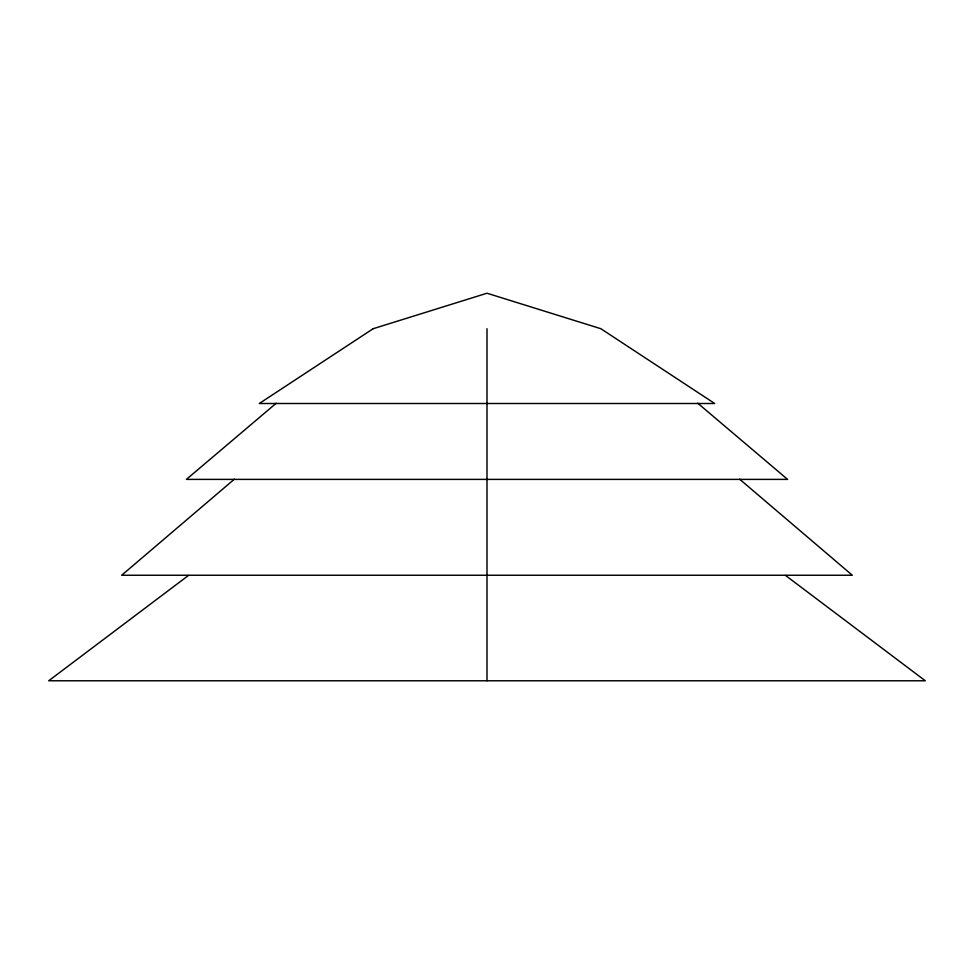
<?xml version="1.0" encoding="UTF-8"?>
<svg xmlns="http://www.w3.org/2000/svg" width="974" height="974" viewBox="0 0 974 974"><rect width="100%" height="100%" fill="white"/><g stroke="black" fill="none" stroke-linecap="round" stroke-linejoin="round"><path stroke-width="1.46" d="M487 680.777L487 328.713M234.381 479.171L121.689 575.244L852.311 575.244L739.619 479.171M276.275 403.187L186.399 479.391L787.601 479.391L697.725 403.187M188.457 575.451L48.7 680.777L925.3 680.777L785.543 575.451M373.152 328.713L259.303 403.504L714.697 403.504L600.848 328.713L487 293.223L373.152 328.713"/></g></svg>
